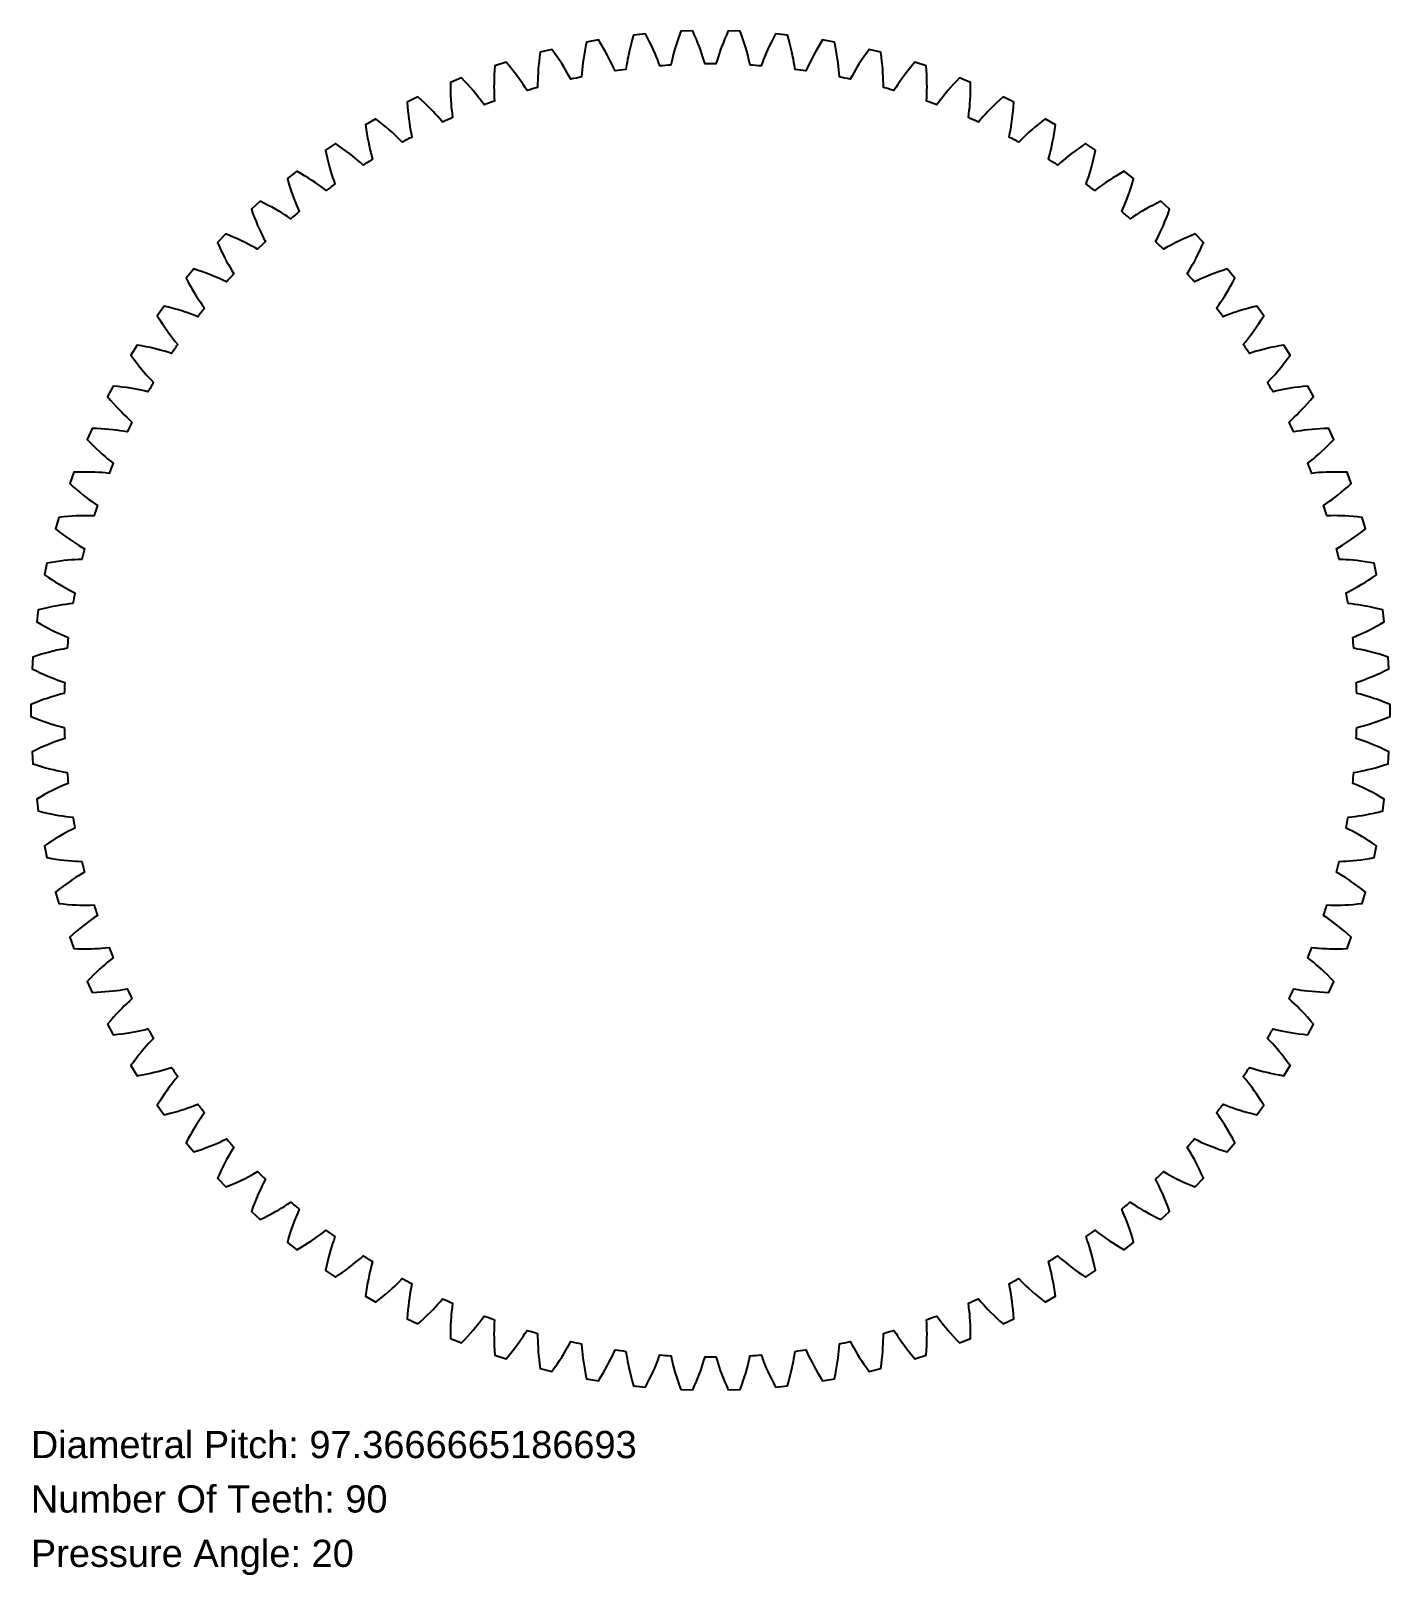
# Model space of a CAD drawing. Extents: x -12 to 12, y -15.3 to 12.
import ezdxf

# ---------------------------------------------------------------- set-up
doc = ezdxf.new("R2010")
doc.units = 0
doc.layers.add('1', color=7, linetype='Continuous')
doc.layers.add('NOTES', color=1, linetype='Continuous')
doc.styles.add('ARIAL', font='Arial.ttf')

msp = doc.modelspace()

# ---------------------------------------------------------------- linework, layer by layer
at = {"layer": '1'}
msp.add_lwpolyline([(11.409, -0.301), (11.476, -0.284), (11.531, -0.27), (11.589, -0.253), (11.65, -0.234), (11.714, -0.213), (11.781, -0.19), (11.85, -0.164), (11.922, -0.136), (12, -0.105), (12, 0.105), (11.922, 0.136), (11.85, 0.164), (11.781, 0.19), (11.714, 0.213), (11.65, 0.234), (11.589, 0.253), (11.531, 0.27), (11.476, 0.284), (11.409, 0.301, -0.000044), (11.402, 0.495), (11.468, 0.517), (11.522, 0.535), (11.579, 0.556), (11.638, 0.579), (11.7, 0.605), (11.765, 0.632), (11.833, 0.663), (11.903, 0.696), (11.978, 0.732), (11.963, 0.942), (11.884, 0.968), (11.81, 0.991), (11.739, 1.011), (11.671, 1.03), (11.606, 1.046), (11.543, 1.061), (11.484, 1.073), (11.428, 1.084), (11.36, 1.096, -0.000044), (11.34, 1.29), (11.404, 1.315), (11.456, 1.338), (11.512, 1.363), (11.569, 1.39), (11.63, 1.419), (11.692, 1.452), (11.758, 1.486), (11.825, 1.524), (11.897, 1.566), (11.868, 1.774), (11.787, 1.794), (11.712, 1.812), (11.64, 1.828), (11.57, 1.841), (11.504, 1.853), (11.441, 1.863), (11.381, 1.872), (11.325, 1.879), (11.256, 1.886, -0.000044), (11.222, 2.078), (11.284, 2.108), (11.335, 2.134), (11.388, 2.162), (11.444, 2.193), (11.502, 2.227), (11.563, 2.264), (11.625, 2.303), (11.69, 2.345), (11.759, 2.392), (11.715, 2.597), (11.633, 2.612), (11.557, 2.625), (11.484, 2.635), (11.414, 2.644), (11.347, 2.651), (11.283, 2.657), (11.223, 2.661), (11.166, 2.664), (11.097, 2.667, -0.000044), (11.05, 2.855), (11.11, 2.89), (11.159, 2.919), (11.21, 2.951), (11.263, 2.986), (11.319, 3.024), (11.377, 3.065), (11.436, 3.108), (11.498, 3.155), (11.564, 3.207), (11.506, 3.408), (11.423, 3.417), (11.346, 3.424), (11.272, 3.43), (11.202, 3.434), (11.134, 3.436), (11.071, 3.437), (11.01, 3.438), (10.953, 3.437), (10.884, 3.434, -0.000044), (10.824, 3.619), (10.881, 3.658), (10.928, 3.691), (10.977, 3.726), (11.028, 3.765), (11.08, 3.806), (11.135, 3.851), (11.192, 3.899), (11.25, 3.949), (11.312, 4.005), (11.24, 4.203), (11.157, 4.206), (11.079, 4.207), (11.005, 4.208), (10.935, 4.207), (10.868, 4.204), (10.804, 4.201), (10.743, 4.197), (10.687, 4.192), (10.618, 4.185, -0.000044), (10.545, 4.365), (10.6, 4.408), (10.644, 4.444), (10.69, 4.483), (10.738, 4.525), (10.788, 4.57), (10.839, 4.618), (10.892, 4.67), (10.947, 4.725), (11.005, 4.785), (10.919, 4.977), (10.836, 4.974), (10.759, 4.97), (10.685, 4.965), (10.615, 4.959), (10.548, 4.952), (10.484, 4.945), (10.425, 4.936), (10.368, 4.928), (10.3, 4.916, -0.000044), (10.215, 5.09), (10.266, 5.136), (10.308, 5.176), (10.351, 5.218), (10.396, 5.263), (10.443, 5.311), (10.491, 5.363), (10.54, 5.418), (10.591, 5.477), (10.644, 5.541), (10.546, 5.726), (10.463, 5.718), (10.386, 5.708), (10.313, 5.698), (10.243, 5.687), (10.177, 5.676), (10.114, 5.664), (10.055, 5.652), (9.999, 5.639), (9.932, 5.622, -0.000044), (9.835, 5.791), (9.883, 5.84), (9.922, 5.882), (9.962, 5.927), (10.004, 5.975), (10.047, 6.027), (10.091, 6.082), (10.137, 6.14), (10.183, 6.202), (10.232, 6.27), (10.121, 6.448), (10.038, 6.434), (9.962, 6.419), (9.89, 6.404), (9.821, 6.388), (9.756, 6.372), (9.694, 6.356), (9.636, 6.339), (9.581, 6.323), (9.516, 6.301, -0.000044), (9.407, 6.462), (9.451, 6.515), (9.487, 6.56), (9.524, 6.607), (9.563, 6.659), (9.602, 6.713), (9.642, 6.771), (9.684, 6.832), (9.725, 6.897), (9.77, 6.968), (9.646, 7.138), (9.565, 7.118), (9.49, 7.098), (9.419, 7.078), (9.352, 7.058), (9.288, 7.037), (9.227, 7.016), (9.17, 6.996), (9.117, 6.976), (9.053, 6.95, -0.000044), (8.933, 7.103), (8.974, 7.159), (9.007, 7.206), (9.04, 7.256), (9.075, 7.309), (9.11, 7.367), (9.147, 7.427), (9.183, 7.491), (9.221, 7.559), (9.26, 7.633), (9.125, 7.794), (9.045, 7.768), (8.972, 7.743), (8.903, 7.718), (8.837, 7.693), (8.774, 7.668), (8.715, 7.643), (8.66, 7.619), (8.608, 7.595), (8.546, 7.564, -0.000044), (8.416, 7.709), (8.453, 7.767), (8.482, 7.816), (8.512, 7.869), (8.543, 7.925), (8.574, 7.984), (8.606, 8.047), (8.638, 8.114), (8.671, 8.184), (8.705, 8.26), (8.559, 8.411), (8.481, 8.38), (8.41, 8.35), (8.342, 8.32), (8.278, 8.29), (8.218, 8.261), (8.161, 8.232), (8.108, 8.204), (8.057, 8.176), (7.998, 8.142, -0.000044), (7.858, 8.277), (7.89, 8.338), (7.916, 8.389), (7.942, 8.443), (7.969, 8.501), (7.996, 8.563), (8.024, 8.628), (8.051, 8.696), (8.079, 8.769), (8.107, 8.847), (7.951, 8.988), (7.876, 8.951), (7.807, 8.916), (7.742, 8.882), (7.68, 8.848), (7.622, 8.814), (7.567, 8.782), (7.515, 8.75), (7.467, 8.719), (7.41, 8.68, -0.000044), (7.261, 8.805), (7.289, 8.868), (7.312, 8.921), (7.334, 8.977), (7.357, 9.036), (7.38, 9.1), (7.402, 9.166), (7.425, 9.237), (7.448, 9.311), (7.47, 9.391), (7.305, 9.52), (7.232, 9.479), (7.166, 9.439), (7.103, 9.4), (7.044, 9.362), (6.988, 9.324), (6.936, 9.288), (6.887, 9.253), (6.841, 9.218), (6.787, 9.176, -0.000044), (6.63, 9.29), (6.653, 9.355), (6.672, 9.409), (6.69, 9.467), (6.709, 9.528), (6.727, 9.592), (6.745, 9.661), (6.763, 9.732), (6.78, 9.808), (6.797, 9.889), (6.623, 10.007), (6.554, 9.96), (6.49, 9.916), (6.43, 9.873), (6.374, 9.83), (6.321, 9.789), (6.271, 9.749), (6.225, 9.71), (6.181, 9.673), (6.13, 9.627, -0.000044), (5.965, 9.73), (5.984, 9.796), (5.999, 9.851), (6.013, 9.91), (6.028, 9.972), (6.041, 10.038), (6.055, 10.107), (6.067, 10.18), (6.079, 10.257), (6.091, 10.339), (5.909, 10.444), (5.843, 10.393), (5.783, 10.345), (5.726, 10.297), (5.673, 10.251), (5.623, 10.206), (5.576, 10.163), (5.532, 10.121), (5.492, 10.081), (5.444, 10.031, -0.000044), (5.272, 10.122), (5.286, 10.19), (5.297, 10.246), (5.307, 10.305), (5.317, 10.369), (5.327, 10.435), (5.335, 10.505), (5.342, 10.579), (5.349, 10.656), (5.355, 10.739), (5.166, 10.831), (5.104, 10.775), (5.047, 10.723), (4.994, 10.672), (4.944, 10.622), (4.897, 10.574), (4.853, 10.527), (4.813, 10.482), (4.775, 10.439), (4.731, 10.386, -0.000044), (4.553, 10.465), (4.563, 10.534), (4.57, 10.59), (4.576, 10.651), (4.581, 10.714), (4.586, 10.781), (4.589, 10.852), (4.592, 10.926), (4.593, 11.003), (4.592, 11.086), (4.398, 11.165), (4.34, 11.105), (4.287, 11.049), (4.237, 10.994), (4.191, 10.941), (4.147, 10.889), (4.107, 10.84), (4.07, 10.792), (4.035, 10.747), (3.995, 10.691, -0.000044), (3.812, 10.758), (3.817, 10.826), (3.82, 10.883), (3.822, 10.944), (3.823, 11.008), (3.822, 11.075), (3.821, 11.145), (3.818, 11.219), (3.814, 11.296), (3.808, 11.38), (3.608, 11.445), (3.554, 11.381), (3.506, 11.321), (3.46, 11.263), (3.417, 11.207), (3.378, 11.152), (3.341, 11.1), (3.307, 11.05), (3.276, 11.002), (3.239, 10.944, -0.000044), (3.052, 10.997), (3.052, 11.066), (3.051, 11.123), (3.049, 11.184), (3.045, 11.248), (3.041, 11.315), (3.034, 11.385), (3.026, 11.458), (3.017, 11.535), (3.005, 11.618), (2.801, 11.668), (2.752, 11.601), (2.707, 11.538), (2.666, 11.477), (2.627, 11.418), (2.591, 11.361), (2.558, 11.306), (2.528, 11.254), (2.5, 11.204), (2.468, 11.143, -0.000044), (2.278, 11.183), (2.273, 11.252), (2.268, 11.309), (2.261, 11.369), (2.253, 11.433), (2.244, 11.499), (2.233, 11.569), (2.22, 11.642), (2.205, 11.717), (2.187, 11.799), (1.98, 11.835), (1.936, 11.765), (1.896, 11.699), (1.859, 11.635), (1.824, 11.573), (1.793, 11.514), (1.764, 11.457), (1.737, 11.403), (1.713, 11.351), (1.685, 11.288, -0.000044), (1.492, 11.315), (1.482, 11.383), (1.473, 11.44), (1.463, 11.499), (1.45, 11.562), (1.436, 11.628), (1.42, 11.696), (1.402, 11.768), (1.382, 11.843), (1.359, 11.923), (1.15, 11.945), (1.11, 11.871), (1.075, 11.802), (1.043, 11.736), (1.013, 11.672), (0.985, 11.611), (0.96, 11.552), (0.937, 11.496), (0.917, 11.443), (0.893, 11.378, -0.000044), (0.699, 11.392), (0.685, 11.459), (0.672, 11.515), (0.657, 11.573), (0.64, 11.635), (0.622, 11.699), (0.601, 11.767), (0.578, 11.837), (0.552, 11.91), (0.524, 11.989), (0.314, 11.996), (0.28, 11.92), (0.249, 11.849), (0.221, 11.78), (0.196, 11.714), (0.173, 11.651), (0.152, 11.591), (0.133, 11.533), (0.116, 11.479), (0.097, 11.413, -0.000044), (-0.097, 11.413), (-0.116, 11.479), (-0.133, 11.533), (-0.152, 11.591), (-0.173, 11.651), (-0.196, 11.714), (-0.221, 11.78), (-0.249, 11.849), (-0.28, 11.92), (-0.314, 11.996), (-0.524, 11.989), (-0.552, 11.91), (-0.578, 11.837), (-0.601, 11.767), (-0.622, 11.699), (-0.64, 11.635), (-0.657, 11.573), (-0.672, 11.515), (-0.685, 11.459), (-0.699, 11.392, -0.000044), (-0.893, 11.378), (-0.917, 11.443), (-0.937, 11.496), (-0.96, 11.552), (-0.985, 11.611), (-1.013, 11.672), (-1.043, 11.736), (-1.075, 11.802), (-1.111, 11.871), (-1.15, 11.945), (-1.359, 11.923), (-1.382, 11.843), (-1.402, 11.768), (-1.42, 11.696), (-1.436, 11.628), (-1.45, 11.562), (-1.463, 11.499), (-1.473, 11.44), (-1.482, 11.383), (-1.492, 11.315, -0.000044), (-1.685, 11.288), (-1.713, 11.351), (-1.737, 11.403), (-1.764, 11.457), (-1.793, 11.514), (-1.824, 11.573), (-1.859, 11.635), (-1.896, 11.699), (-1.936, 11.765), (-1.98, 11.835), (-2.187, 11.799), (-2.205, 11.717), (-2.22, 11.642), (-2.233, 11.569), (-2.244, 11.499), (-2.253, 11.433), (-2.261, 11.369), (-2.268, 11.309), (-2.273, 11.252), (-2.278, 11.183, -0.000044), (-2.468, 11.143), (-2.5, 11.204), (-2.528, 11.254), (-2.558, 11.306), (-2.592, 11.361), (-2.627, 11.418), (-2.666, 11.477), (-2.707, 11.538), (-2.752, 11.601), (-2.801, 11.668), (-3.005, 11.618), (-3.017, 11.535), (-3.026, 11.458), (-3.034, 11.385), (-3.041, 11.315), (-3.045, 11.248), (-3.049, 11.184), (-3.051, 11.123), (-3.052, 11.066), (-3.052, 10.997, -0.000044), (-3.239, 10.944), (-3.276, 11.002), (-3.307, 11.05), (-3.341, 11.1), (-3.378, 11.152), (-3.417, 11.207), (-3.46, 11.263), (-3.506, 11.321), (-3.554, 11.381), (-3.608, 11.445), (-3.808, 11.38), (-3.814, 11.296), (-3.818, 11.219), (-3.821, 11.145), (-3.822, 11.075), (-3.823, 11.008), (-3.822, 10.944), (-3.82, 10.883), (-3.817, 10.826), (-3.812, 10.758, -0.000044), (-3.995, 10.691), (-4.035, 10.747), (-4.07, 10.792), (-4.107, 10.84), (-4.147, 10.889), (-4.191, 10.941), (-4.237, 10.994), (-4.287, 11.049), (-4.34, 11.105), (-4.398, 11.165), (-4.592, 11.086), (-4.593, 11.003), (-4.592, 10.926), (-4.589, 10.852), (-4.586, 10.781), (-4.581, 10.714), (-4.576, 10.651), (-4.57, 10.59), (-4.563, 10.534), (-4.553, 10.465, -0.000044), (-4.731, 10.386), (-4.775, 10.439), (-4.813, 10.482), (-4.853, 10.527), (-4.897, 10.574), (-4.944, 10.622), (-4.994, 10.672), (-5.047, 10.723), (-5.104, 10.775), (-5.166, 10.831), (-5.355, 10.739), (-5.349, 10.656), (-5.342, 10.579), (-5.335, 10.505), (-5.327, 10.435), (-5.317, 10.369), (-5.308, 10.305), (-5.297, 10.246), (-5.286, 10.19), (-5.272, 10.122, -0.000044), (-5.444, 10.031), (-5.492, 10.081), (-5.532, 10.121), (-5.576, 10.163), (-5.623, 10.206), (-5.673, 10.251), (-5.726, 10.297), (-5.783, 10.345), (-5.843, 10.393), (-5.909, 10.444), (-6.091, 10.339), (-6.079, 10.257), (-6.067, 10.18), (-6.055, 10.107), (-6.041, 10.038), (-6.028, 9.972), (-6.013, 9.91), (-5.999, 9.851), (-5.984, 9.796), (-5.965, 9.73, -0.000044), (-6.13, 9.627), (-6.181, 9.673), (-6.225, 9.71), (-6.271, 9.749), (-6.321, 9.789), (-6.374, 9.83), (-6.43, 9.873), (-6.49, 9.916), (-6.554, 9.96), (-6.623, 10.007), (-6.797, 9.889), (-6.78, 9.808), (-6.763, 9.732), (-6.745, 9.66), (-6.727, 9.592), (-6.709, 9.528), (-6.69, 9.467), (-6.672, 9.409), (-6.653, 9.355), (-6.63, 9.29, -0.000044), (-6.787, 9.176), (-6.841, 9.218), (-6.887, 9.253), (-6.936, 9.288), (-6.988, 9.324), (-7.044, 9.362), (-7.103, 9.4), (-7.166, 9.439), (-7.233, 9.479), (-7.305, 9.52), (-7.47, 9.391), (-7.448, 9.311), (-7.425, 9.237), (-7.403, 9.166), (-7.38, 9.1), (-7.357, 9.036), (-7.334, 8.977), (-7.312, 8.921), (-7.289, 8.868), (-7.261, 8.805, -0.000044), (-7.41, 8.68), (-7.468, 8.719), (-7.516, 8.75), (-7.567, 8.782), (-7.622, 8.814), (-7.68, 8.848), (-7.742, 8.882), (-7.807, 8.916), (-7.876, 8.951), (-7.951, 8.988), (-8.107, 8.847), (-8.079, 8.769), (-8.051, 8.696), (-8.024, 8.628), (-7.997, 8.563), (-7.969, 8.501), (-7.942, 8.443), (-7.916, 8.389), (-7.89, 8.338), (-7.858, 8.277, -0.000044), (-7.998, 8.142), (-8.058, 8.176), (-8.108, 8.204), (-8.161, 8.232), (-8.218, 8.261), (-8.278, 8.29), (-8.342, 8.32), (-8.41, 8.35), (-8.481, 8.38), (-8.559, 8.411), (-8.705, 8.26), (-8.671, 8.184), (-8.638, 8.114), (-8.606, 8.047), (-8.574, 7.984), (-8.543, 7.925), (-8.512, 7.869), (-8.482, 7.816), (-8.453, 7.767), (-8.416, 7.709, -0.000044), (-8.546, 7.564), (-8.608, 7.594), (-8.66, 7.619), (-8.715, 7.643), (-8.774, 7.668), (-8.837, 7.693), (-8.903, 7.718), (-8.972, 7.743), (-9.045, 7.768), (-9.125, 7.794), (-9.26, 7.633), (-9.221, 7.559), (-9.183, 7.491), (-9.147, 7.427), (-9.11, 7.366), (-9.075, 7.309), (-9.04, 7.256), (-9.007, 7.206), (-8.974, 7.159), (-8.933, 7.103, -0.000044), (-9.053, 6.95), (-9.117, 6.976), (-9.17, 6.996), (-9.227, 7.016), (-9.288, 7.037), (-9.352, 7.058), (-9.419, 7.078), (-9.49, 7.098), (-9.565, 7.118), (-9.646, 7.138), (-9.77, 6.968), (-9.725, 6.897), (-9.684, 6.832), (-9.642, 6.771), (-9.602, 6.713), (-9.563, 6.659), (-9.524, 6.607), (-9.487, 6.56), (-9.451, 6.515), (-9.407, 6.462, -0.000044), (-9.516, 6.301), (-9.581, 6.323), (-9.636, 6.339), (-9.694, 6.356), (-9.756, 6.372), (-9.821, 6.388), (-9.89, 6.404), (-9.962, 6.419), (-10.038, 6.434), (-10.121, 6.448), (-10.232, 6.27), (-10.183, 6.202), (-10.137, 6.14), (-10.091, 6.082), (-10.047, 6.027), (-10.004, 5.975), (-9.962, 5.927), (-9.922, 5.882), (-9.883, 5.84), (-9.835, 5.79, -0.000044), (-9.932, 5.622), (-9.999, 5.639), (-10.055, 5.651), (-10.114, 5.664), (-10.177, 5.676), (-10.243, 5.687), (-10.313, 5.698), (-10.386, 5.708), (-10.463, 5.718), (-10.546, 5.726), (-10.644, 5.541), (-10.591, 5.477), (-10.54, 5.418), (-10.491, 5.363), (-10.443, 5.311), (-10.396, 5.263), (-10.351, 5.218), (-10.308, 5.176), (-10.266, 5.136), (-10.215, 5.09, -0.000044), (-10.3, 4.916), (-10.368, 4.928), (-10.425, 4.936), (-10.484, 4.945), (-10.548, 4.952), (-10.615, 4.959), (-10.685, 4.965), (-10.759, 4.97), (-10.836, 4.974), (-10.919, 4.976), (-11.005, 4.785), (-10.947, 4.725), (-10.892, 4.67), (-10.839, 4.618), (-10.788, 4.57), (-10.738, 4.525), (-10.69, 4.483), (-10.644, 4.444), (-10.6, 4.408), (-10.545, 4.365, -0.000044), (-10.618, 4.185), (-10.687, 4.192), (-10.744, 4.197), (-10.804, 4.201), (-10.868, 4.204), (-10.935, 4.207), (-11.005, 4.208), (-11.079, 4.207), (-11.157, 4.206), (-11.24, 4.203), (-11.312, 4.005), (-11.25, 3.949), (-11.192, 3.899), (-11.135, 3.851), (-11.08, 3.806), (-11.028, 3.765), (-10.977, 3.726), (-10.928, 3.691), (-10.881, 3.658), (-10.824, 3.619, -0.000044), (-10.884, 3.434), (-10.953, 3.437), (-11.01, 3.437), (-11.071, 3.437), (-11.134, 3.436), (-11.202, 3.434), (-11.272, 3.43), (-11.346, 3.424), (-11.423, 3.417), (-11.506, 3.408), (-11.564, 3.207), (-11.498, 3.155), (-11.436, 3.108), (-11.377, 3.065), (-11.319, 3.024), (-11.263, 2.986), (-11.21, 2.951), (-11.159, 2.919), (-11.11, 2.89), (-11.05, 2.855, -0.000044), (-11.097, 2.667), (-11.166, 2.664), (-11.223, 2.661), (-11.283, 2.657), (-11.347, 2.651), (-11.414, 2.644), (-11.484, 2.635), (-11.557, 2.625), (-11.633, 2.612), (-11.716, 2.597), (-11.759, 2.392), (-11.69, 2.345), (-11.625, 2.303), (-11.563, 2.264), (-11.502, 2.227), (-11.444, 2.193), (-11.388, 2.162), (-11.335, 2.134), (-11.284, 2.108), (-11.222, 2.078, -0.000044), (-11.256, 1.886), (-11.325, 1.879), (-11.381, 1.872), (-11.441, 1.863), (-11.504, 1.853), (-11.57, 1.841), (-11.64, 1.828), (-11.712, 1.812), (-11.787, 1.794), (-11.868, 1.774), (-11.897, 1.566), (-11.825, 1.524), (-11.758, 1.486), (-11.692, 1.452), (-11.63, 1.419), (-11.569, 1.39), (-11.512, 1.363), (-11.456, 1.338), (-11.404, 1.315), (-11.34, 1.29, -0.000044), (-11.36, 1.096), (-11.428, 1.084), (-11.484, 1.073), (-11.543, 1.061), (-11.606, 1.046), (-11.671, 1.03), (-11.739, 1.011), (-11.81, 0.991), (-11.884, 0.968), (-11.963, 0.942), (-11.978, 0.732), (-11.903, 0.696), (-11.833, 0.663), (-11.765, 0.632), (-11.7, 0.605), (-11.638, 0.579), (-11.579, 0.556), (-11.522, 0.535), (-11.468, 0.517), (-11.402, 0.495, -0.000044), (-11.409, 0.301), (-11.476, 0.284), (-11.531, 0.27), (-11.589, 0.253), (-11.65, 0.234), (-11.714, 0.213), (-11.781, 0.19), (-11.85, 0.164), (-11.922, 0.136), (-12, 0.105), (-12, -0.105), (-11.922, -0.136), (-11.85, -0.164), (-11.781, -0.19), (-11.714, -0.213), (-11.65, -0.234), (-11.589, -0.253), (-11.531, -0.27), (-11.476, -0.284), (-11.409, -0.301, -0.000044), (-11.402, -0.495), (-11.468, -0.517), (-11.522, -0.535), (-11.579, -0.556), (-11.638, -0.579), (-11.7, -0.605), (-11.765, -0.632), (-11.833, -0.663), (-11.903, -0.696), (-11.978, -0.732), (-11.963, -0.942), (-11.884, -0.968), (-11.81, -0.991), (-11.739, -1.011), (-11.671, -1.03), (-11.606, -1.046), (-11.543, -1.061), (-11.484, -1.073), (-11.428, -1.084), (-11.36, -1.096, -0.000044), (-11.34, -1.29), (-11.404, -1.315), (-11.456, -1.338), (-11.512, -1.363), (-11.569, -1.39), (-11.63, -1.419), (-11.692, -1.452), (-11.758, -1.486), (-11.825, -1.524), (-11.897, -1.566), (-11.868, -1.774), (-11.787, -1.794), (-11.712, -1.812), (-11.64, -1.828), (-11.57, -1.841), (-11.504, -1.853), (-11.441, -1.863), (-11.381, -1.872), (-11.325, -1.879), (-11.256, -1.886, -0.000044), (-11.222, -2.078), (-11.284, -2.108), (-11.335, -2.134), (-11.388, -2.162), (-11.444, -2.193), (-11.502, -2.227), (-11.563, -2.264), (-11.625, -2.303), (-11.69, -2.345), (-11.759, -2.392), (-11.716, -2.597), (-11.633, -2.612), (-11.557, -2.625), (-11.484, -2.635), (-11.414, -2.644), (-11.347, -2.651), (-11.283, -2.657), (-11.223, -2.661), (-11.166, -2.664), (-11.097, -2.667, -0.000044), (-11.05, -2.855), (-11.11, -2.89), (-11.159, -2.919), (-11.21, -2.951), (-11.263, -2.986), (-11.319, -3.024), (-11.377, -3.065), (-11.436, -3.108), (-11.498, -3.155), (-11.564, -3.207), (-11.506, -3.408), (-11.423, -3.417), (-11.346, -3.424), (-11.272, -3.43), (-11.202, -3.434), (-11.134, -3.436), (-11.071, -3.437), (-11.01, -3.438), (-10.953, -3.437), (-10.884, -3.434, -0.000044), (-10.824, -3.619), (-10.881, -3.658), (-10.928, -3.691), (-10.977, -3.726), (-11.028, -3.765), (-11.08, -3.806), (-11.135, -3.851), (-11.192, -3.899), (-11.25, -3.949), (-11.312, -4.005), (-11.24, -4.203), (-11.157, -4.206), (-11.079, -4.207), (-11.005, -4.208), (-10.935, -4.207), (-10.868, -4.204), (-10.804, -4.201), (-10.744, -4.197), (-10.687, -4.192), (-10.618, -4.185, -0.000044), (-10.545, -4.365), (-10.6, -4.408), (-10.644, -4.444), (-10.69, -4.483), (-10.738, -4.525), (-10.788, -4.57), (-10.839, -4.618), (-10.892, -4.67), (-10.947, -4.725), (-11.005, -4.785), (-10.919, -4.977), (-10.836, -4.974), (-10.759, -4.97), (-10.685, -4.965), (-10.615, -4.959), (-10.548, -4.952), (-10.484, -4.945), (-10.425, -4.936), (-10.368, -4.928), (-10.3, -4.916, -0.000044), (-10.215, -5.09), (-10.266, -5.136), (-10.308, -5.176), (-10.351, -5.218), (-10.396, -5.263), (-10.443, -5.311), (-10.491, -5.363), (-10.54, -5.418), (-10.591, -5.477), (-10.644, -5.541), (-10.546, -5.726), (-10.463, -5.718), (-10.386, -5.708), (-10.313, -5.698), (-10.243, -5.687), (-10.177, -5.676), (-10.114, -5.664), (-10.055, -5.652), (-9.999, -5.639), (-9.932, -5.622, -0.000044), (-9.835, -5.791), (-9.883, -5.84), (-9.922, -5.882), (-9.962, -5.927), (-10.004, -5.975), (-10.047, -6.027), (-10.091, -6.082), (-10.137, -6.14), (-10.183, -6.202), (-10.232, -6.27), (-10.121, -6.448), (-10.038, -6.434), (-9.962, -6.419), (-9.89, -6.404), (-9.821, -6.388), (-9.756, -6.372), (-9.694, -6.356), (-9.636, -6.339), (-9.581, -6.323), (-9.516, -6.301, -0.000044), (-9.407, -6.462), (-9.451, -6.515), (-9.487, -6.56), (-9.524, -6.607), (-9.563, -6.659), (-9.602, -6.713), (-9.642, -6.771), (-9.684, -6.832), (-9.725, -6.897), (-9.77, -6.968), (-9.646, -7.138), (-9.565, -7.118), (-9.49, -7.098), (-9.419, -7.078), (-9.352, -7.058), (-9.288, -7.037), (-9.227, -7.016), (-9.17, -6.996), (-9.117, -6.976), (-9.053, -6.95, -0.000044), (-8.933, -7.103), (-8.974, -7.159), (-9.007, -7.206), (-9.04, -7.256), (-9.075, -7.309), (-9.11, -7.367), (-9.147, -7.427), (-9.183, -7.491), (-9.221, -7.559), (-9.26, -7.633), (-9.125, -7.794), (-9.045, -7.768), (-8.972, -7.743), (-8.903, -7.718), (-8.837, -7.693), (-8.774, -7.668), (-8.715, -7.643), (-8.66, -7.619), (-8.608, -7.595), (-8.546, -7.564, -0.000044), (-8.416, -7.709), (-8.453, -7.767), (-8.482, -7.816), (-8.512, -7.869), (-8.543, -7.925), (-8.574, -7.984), (-8.606, -8.047), (-8.638, -8.114), (-8.671, -8.184), (-8.705, -8.26), (-8.559, -8.411), (-8.481, -8.38), (-8.41, -8.35), (-8.342, -8.32), (-8.278, -8.29), (-8.218, -8.261), (-8.161, -8.232), (-8.108, -8.204), (-8.058, -8.176), (-7.998, -8.142, -0.000044), (-7.858, -8.277), (-7.89, -8.338), (-7.916, -8.389), (-7.942, -8.443), (-7.969, -8.501), (-7.997, -8.563), (-8.024, -8.628), (-8.051, -8.696), (-8.079, -8.769), (-8.107, -8.847), (-7.951, -8.988), (-7.876, -8.951), (-7.807, -8.916), (-7.742, -8.882), (-7.68, -8.848), (-7.622, -8.814), (-7.567, -8.782), (-7.516, -8.75), (-7.468, -8.719), (-7.41, -8.68, -0.000044), (-7.261, -8.805), (-7.289, -8.868), (-7.312, -8.921), (-7.334, -8.977), (-7.357, -9.036), (-7.38, -9.1), (-7.403, -9.166), (-7.425, -9.237), (-7.448, -9.311), (-7.47, -9.391), (-7.305, -9.52), (-7.233, -9.479), (-7.166, -9.439), (-7.103, -9.4), (-7.044, -9.362), (-6.988, -9.324), (-6.936, -9.288), (-6.887, -9.253), (-6.841, -9.218), (-6.787, -9.176, -0.000044), (-6.63, -9.29), (-6.653, -9.355), (-6.672, -9.409), (-6.69, -9.467), (-6.709, -9.528), (-6.727, -9.592), (-6.745, -9.66), (-6.763, -9.732), (-6.78, -9.808), (-6.797, -9.889), (-6.623, -10.007), (-6.554, -9.96), (-6.49, -9.916), (-6.43, -9.873), (-6.374, -9.83), (-6.321, -9.789), (-6.271, -9.749), (-6.225, -9.71), (-6.181, -9.673), (-6.13, -9.627, -0.000044), (-5.965, -9.73), (-5.984, -9.796), (-5.999, -9.851), (-6.013, -9.91), (-6.028, -9.972), (-6.041, -10.038), (-6.055, -10.107), (-6.067, -10.18), (-6.079, -10.257), (-6.091, -10.339), (-5.909, -10.444), (-5.843, -10.393), (-5.783, -10.345), (-5.726, -10.297), (-5.673, -10.251), (-5.623, -10.206), (-5.576, -10.163), (-5.532, -10.121), (-5.492, -10.081), (-5.444, -10.031, -0.000044), (-5.272, -10.122), (-5.286, -10.19), (-5.297, -10.246), (-5.308, -10.305), (-5.317, -10.369), (-5.327, -10.435), (-5.335, -10.505), (-5.342, -10.579), (-5.349, -10.656), (-5.355, -10.739), (-5.166, -10.831), (-5.104, -10.775), (-5.047, -10.723), (-4.994, -10.672), (-4.944, -10.622), (-4.897, -10.574), (-4.853, -10.527), (-4.813, -10.482), (-4.775, -10.439), (-4.731, -10.386, -0.000044), (-4.553, -10.465), (-4.563, -10.534), (-4.57, -10.59), (-4.576, -10.651), (-4.581, -10.714), (-4.586, -10.781), (-4.589, -10.852), (-4.592, -10.926), (-4.593, -11.003), (-4.592, -11.086), (-4.398, -11.165), (-4.34, -11.105), (-4.287, -11.049), (-4.237, -10.994), (-4.191, -10.941), (-4.147, -10.889), (-4.107, -10.84), (-4.07, -10.792), (-4.035, -10.747), (-3.995, -10.691, -0.000044), (-3.812, -10.758), (-3.817, -10.826), (-3.82, -10.883), (-3.822, -10.944), (-3.823, -11.008), (-3.822, -11.075), (-3.821, -11.145), (-3.818, -11.219), (-3.814, -11.296), (-3.808, -11.38), (-3.608, -11.445), (-3.554, -11.381), (-3.506, -11.321), (-3.46, -11.263), (-3.417, -11.207), (-3.378, -11.152), (-3.341, -11.1), (-3.307, -11.05), (-3.276, -11.002), (-3.239, -10.944, -0.000044), (-3.052, -10.997), (-3.052, -11.066), (-3.051, -11.123), (-3.049, -11.184), (-3.045, -11.248), (-3.041, -11.315), (-3.034, -11.385), (-3.026, -11.458), (-3.017, -11.535), (-3.005, -11.618), (-2.801, -11.668), (-2.752, -11.601), (-2.707, -11.538), (-2.666, -11.477), (-2.627, -11.418), (-2.592, -11.361), (-2.558, -11.306), (-2.528, -11.254), (-2.5, -11.204), (-2.468, -11.143, -0.000044), (-2.278, -11.183), (-2.273, -11.252), (-2.268, -11.309), (-2.261, -11.369), (-2.253, -11.433), (-2.244, -11.499), (-2.233, -11.569), (-2.22, -11.642), (-2.205, -11.717), (-2.187, -11.799), (-1.98, -11.835), (-1.936, -11.765), (-1.896, -11.699), (-1.859, -11.635), (-1.824, -11.573), (-1.793, -11.514), (-1.764, -11.457), (-1.737, -11.403), (-1.713, -11.351), (-1.685, -11.288, -0.000044), (-1.492, -11.315), (-1.482, -11.383), (-1.473, -11.44), (-1.463, -11.499), (-1.45, -11.562), (-1.436, -11.628), (-1.42, -11.696), (-1.402, -11.768), (-1.382, -11.843), (-1.359, -11.923), (-1.15, -11.945), (-1.111, -11.871), (-1.075, -11.802), (-1.043, -11.736), (-1.013, -11.672), (-0.985, -11.611), (-0.96, -11.552), (-0.937, -11.496), (-0.917, -11.443), (-0.893, -11.378, -0.000044), (-0.699, -11.392), (-0.685, -11.459), (-0.672, -11.515), (-0.657, -11.573), (-0.64, -11.635), (-0.622, -11.699), (-0.601, -11.767), (-0.578, -11.837), (-0.552, -11.91), (-0.524, -11.989), (-0.314, -11.996), (-0.28, -11.92), (-0.249, -11.849), (-0.221, -11.78), (-0.196, -11.714), (-0.173, -11.651), (-0.152, -11.591), (-0.133, -11.533), (-0.116, -11.479), (-0.097, -11.413, -0.000044), (0.097, -11.413), (0.116, -11.479), (0.133, -11.533), (0.152, -11.591), (0.173, -11.651), (0.196, -11.714), (0.221, -11.78), (0.249, -11.849), (0.28, -11.92), (0.314, -11.996), (0.524, -11.989), (0.552, -11.91), (0.578, -11.837), (0.601, -11.767), (0.622, -11.699), (0.64, -11.635), (0.657, -11.573), (0.672, -11.515), (0.685, -11.459), (0.699, -11.392, -0.000044), (0.893, -11.378), (0.917, -11.443), (0.937, -11.496), (0.96, -11.552), (0.985, -11.611), (1.013, -11.672), (1.043, -11.736), (1.075, -11.802), (1.11, -11.871), (1.15, -11.945), (1.359, -11.923), (1.382, -11.843), (1.402, -11.768), (1.42, -11.696), (1.436, -11.628), (1.45, -11.562), (1.463, -11.499), (1.473, -11.44), (1.482, -11.383), (1.492, -11.315, -0.000044), (1.685, -11.288), (1.713, -11.351), (1.737, -11.403), (1.764, -11.457), (1.793, -11.514), (1.824, -11.573), (1.859, -11.635), (1.896, -11.699), (1.936, -11.765), (1.98, -11.835), (2.187, -11.799), (2.205, -11.717), (2.22, -11.642), (2.233, -11.569), (2.244, -11.499), (2.253, -11.433), (2.261, -11.369), (2.268, -11.309), (2.273, -11.252), (2.278, -11.183, -0.000044), (2.468, -11.143), (2.5, -11.204), (2.528, -11.254), (2.558, -11.306), (2.591, -11.361), (2.627, -11.418), (2.666, -11.477), (2.707, -11.538), (2.752, -11.601), (2.801, -11.668), (3.005, -11.618), (3.017, -11.535), (3.026, -11.458), (3.034, -11.385), (3.041, -11.315), (3.045, -11.248), (3.049, -11.184), (3.051, -11.123), (3.052, -11.066), (3.052, -10.997, -0.000044), (3.239, -10.944), (3.276, -11.002), (3.307, -11.05), (3.341, -11.1), (3.378, -11.152), (3.417, -11.207), (3.46, -11.263), (3.506, -11.321), (3.554, -11.381), (3.608, -11.445), (3.808, -11.38), (3.814, -11.296), (3.818, -11.219), (3.821, -11.145), (3.822, -11.075), (3.823, -11.008), (3.822, -10.944), (3.82, -10.883), (3.817, -10.826), (3.812, -10.758, -0.000044), (3.995, -10.691), (4.035, -10.747), (4.07, -10.792), (4.107, -10.84), (4.147, -10.889), (4.191, -10.941), (4.237, -10.994), (4.287, -11.049), (4.34, -11.105), (4.398, -11.165), (4.592, -11.086), (4.593, -11.003), (4.592, -10.926), (4.589, -10.852), (4.586, -10.781), (4.581, -10.714), (4.576, -10.651), (4.57, -10.59), (4.563, -10.534), (4.553, -10.465, -0.000044), (4.731, -10.386), (4.775, -10.439), (4.813, -10.482), (4.853, -10.527), (4.897, -10.574), (4.944, -10.622), (4.994, -10.672), (5.047, -10.723), (5.104, -10.775), (5.166, -10.831), (5.355, -10.739), (5.349, -10.656), (5.342, -10.579), (5.335, -10.505), (5.327, -10.435), (5.317, -10.369), (5.307, -10.305), (5.297, -10.246), (5.286, -10.19), (5.272, -10.122, -0.000044), (5.444, -10.031), (5.492, -10.081), (5.532, -10.121), (5.576, -10.163), (5.623, -10.206), (5.673, -10.251), (5.726, -10.297), (5.783, -10.345), (5.843, -10.393), (5.909, -10.444), (6.091, -10.339), (6.079, -10.257), (6.067, -10.18), (6.055, -10.107), (6.041, -10.038), (6.028, -9.972), (6.013, -9.91), (5.999, -9.851), (5.984, -9.796), (5.965, -9.73, -0.000044), (6.13, -9.627), (6.181, -9.673), (6.225, -9.71), (6.271, -9.749), (6.321, -9.789), (6.374, -9.83), (6.43, -9.873), (6.49, -9.916), (6.554, -9.96), (6.623, -10.007), (6.797, -9.889), (6.78, -9.808), (6.763, -9.732), (6.745, -9.66), (6.727, -9.592), (6.709, -9.528), (6.69, -9.467), (6.672, -9.409), (6.653, -9.355), (6.63, -9.29, -0.000044), (6.787, -9.176), (6.841, -9.218), (6.887, -9.253), (6.936, -9.288), (6.988, -9.324), (7.044, -9.362), (7.103, -9.4), (7.166, -9.439), (7.232, -9.479), (7.305, -9.52), (7.47, -9.391), (7.448, -9.311), (7.425, -9.237), (7.402, -9.166), (7.38, -9.1), (7.357, -9.036), (7.334, -8.977), (7.312, -8.921), (7.289, -8.868), (7.261, -8.805, -0.000044), (7.41, -8.68), (7.467, -8.719), (7.515, -8.75), (7.567, -8.782), (7.622, -8.814), (7.68, -8.848), (7.742, -8.882), (7.807, -8.916), (7.876, -8.951), (7.951, -8.988), (8.107, -8.847), (8.079, -8.769), (8.051, -8.696), (8.024, -8.628), (7.996, -8.563), (7.969, -8.501), (7.942, -8.443), (7.916, -8.389), (7.89, -8.338), (7.858, -8.277, -0.000044), (7.998, -8.142), (8.057, -8.176), (8.108, -8.204), (8.161, -8.232), (8.218, -8.261), (8.278, -8.29), (8.342, -8.32), (8.41, -8.35), (8.481, -8.38), (8.559, -8.411), (8.705, -8.26), (8.671, -8.184), (8.638, -8.114), (8.606, -8.047), (8.574, -7.984), (8.543, -7.925), (8.512, -7.869), (8.482, -7.816), (8.453, -7.767), (8.416, -7.709, -0.000044), (8.546, -7.564), (8.608, -7.595), (8.66, -7.619), (8.715, -7.643), (8.774, -7.668), (8.837, -7.693), (8.903, -7.718), (8.972, -7.743), (9.045, -7.768), (9.125, -7.794), (9.26, -7.633), (9.221, -7.559), (9.183, -7.491), (9.147, -7.427), (9.11, -7.367), (9.075, -7.309), (9.04, -7.256), (9.007, -7.206), (8.974, -7.159), (8.933, -7.103, -0.000044), (9.053, -6.95), (9.117, -6.976), (9.17, -6.996), (9.227, -7.016), (9.288, -7.037), (9.352, -7.058), (9.419, -7.078), (9.49, -7.098), (9.565, -7.118), (9.646, -7.138), (9.769, -6.968), (9.725, -6.897), (9.684, -6.832), (9.642, -6.771), (9.602, -6.713), (9.563, -6.659), (9.524, -6.607), (9.487, -6.56), (9.451, -6.515), (9.407, -6.462, -0.000044), (9.516, -6.301), (9.581, -6.323), (9.636, -6.339), (9.694, -6.356), (9.756, -6.372), (9.821, -6.388), (9.89, -6.404), (9.962, -6.419), (10.038, -6.434), (10.121, -6.448), (10.232, -6.27), (10.183, -6.202), (10.137, -6.14), (10.091, -6.082), (10.047, -6.027), (10.004, -5.975), (9.962, -5.927), (9.922, -5.882), (9.883, -5.84), (9.835, -5.791, -0.000044), (9.932, -5.622), (9.999, -5.639), (10.055, -5.652), (10.114, -5.664), (10.177, -5.676), (10.243, -5.687), (10.313, -5.698), (10.386, -5.708), (10.463, -5.718), (10.546, -5.726), (10.644, -5.541), (10.591, -5.477), (10.54, -5.418), (10.491, -5.363), (10.443, -5.311), (10.396, -5.263), (10.351, -5.218), (10.308, -5.176), (10.266, -5.136), (10.215, -5.09, -0.000044), (10.3, -4.916), (10.368, -4.928), (10.425, -4.936), (10.484, -4.945), (10.548, -4.952), (10.615, -4.959), (10.685, -4.965), (10.759, -4.97), (10.836, -4.974), (10.919, -4.977), (11.005, -4.785), (10.947, -4.725), (10.892, -4.67), (10.839, -4.618), (10.788, -4.57), (10.738, -4.525), (10.69, -4.483), (10.644, -4.444), (10.599, -4.408), (10.545, -4.365, -0.000044), (10.618, -4.185), (10.687, -4.192), (10.743, -4.197), (10.804, -4.201), (10.868, -4.204), (10.935, -4.207), (11.005, -4.208), (11.079, -4.207), (11.157, -4.206), (11.24, -4.203), (11.312, -4.005), (11.25, -3.949), (11.192, -3.899), (11.135, -3.851), (11.08, -3.806), (11.028, -3.765), (10.977, -3.726), (10.928, -3.691), (10.881, -3.658), (10.824, -3.619, -0.000044), (10.884, -3.434), (10.953, -3.437), (11.01, -3.438), (11.071, -3.437), (11.134, -3.436), (11.202, -3.434), (11.272, -3.43), (11.346, -3.424), (11.423, -3.417), (11.506, -3.408), (11.564, -3.207), (11.498, -3.155), (11.436, -3.108), (11.377, -3.065), (11.319, -3.024), (11.263, -2.986), (11.21, -2.951), (11.159, -2.919), (11.11, -2.89), (11.05, -2.855, -0.000044), (11.097, -2.667), (11.166, -2.664), (11.223, -2.661), (11.283, -2.657), (11.347, -2.651), (11.414, -2.644), (11.484, -2.635), (11.557, -2.625), (11.633, -2.612), (11.715, -2.597), (11.759, -2.392), (11.69, -2.345), (11.625, -2.303), (11.563, -2.264), (11.502, -2.227), (11.444, -2.193), (11.388, -2.162), (11.335, -2.134), (11.284, -2.108), (11.222, -2.078, -0.000044), (11.256, -1.886), (11.325, -1.879), (11.381, -1.872), (11.441, -1.863), (11.504, -1.853), (11.57, -1.841), (11.64, -1.828), (11.712, -1.812), (11.787, -1.794), (11.868, -1.774), (11.897, -1.566), (11.825, -1.524), (11.758, -1.486), (11.692, -1.452), (11.63, -1.419), (11.569, -1.39), (11.512, -1.363), (11.456, -1.338), (11.404, -1.315), (11.34, -1.29, -0.000044), (11.36, -1.096), (11.428, -1.084), (11.484, -1.073), (11.543, -1.061), (11.605, -1.046), (11.671, -1.03), (11.739, -1.011), (11.81, -0.991), (11.884, -0.968), (11.963, -0.942), (11.978, -0.732), (11.903, -0.696), (11.833, -0.663), (11.765, -0.632), (11.7, -0.605), (11.638, -0.579), (11.579, -0.556), (11.522, -0.535), (11.468, -0.517), (11.402, -0.495, -0.000044)], format="xyb", close=True, dxfattribs=at)

# ---------------------------------------------------------------- texts
at = {"layer": 'NOTES', "style": 'ARIAL'}
for s, p in [('Diametral Pitch: 97.3666665186693', (-12, -13.2)), ('Number Of Teeth: 90', (-12, -14.16)), ('Pressure Angle: 20', (-12, -15.12))]:
    msp.add_text(s, height=0.48, dxfattribs=at).set_placement(p)

doc.saveas('drawing.dxf')
